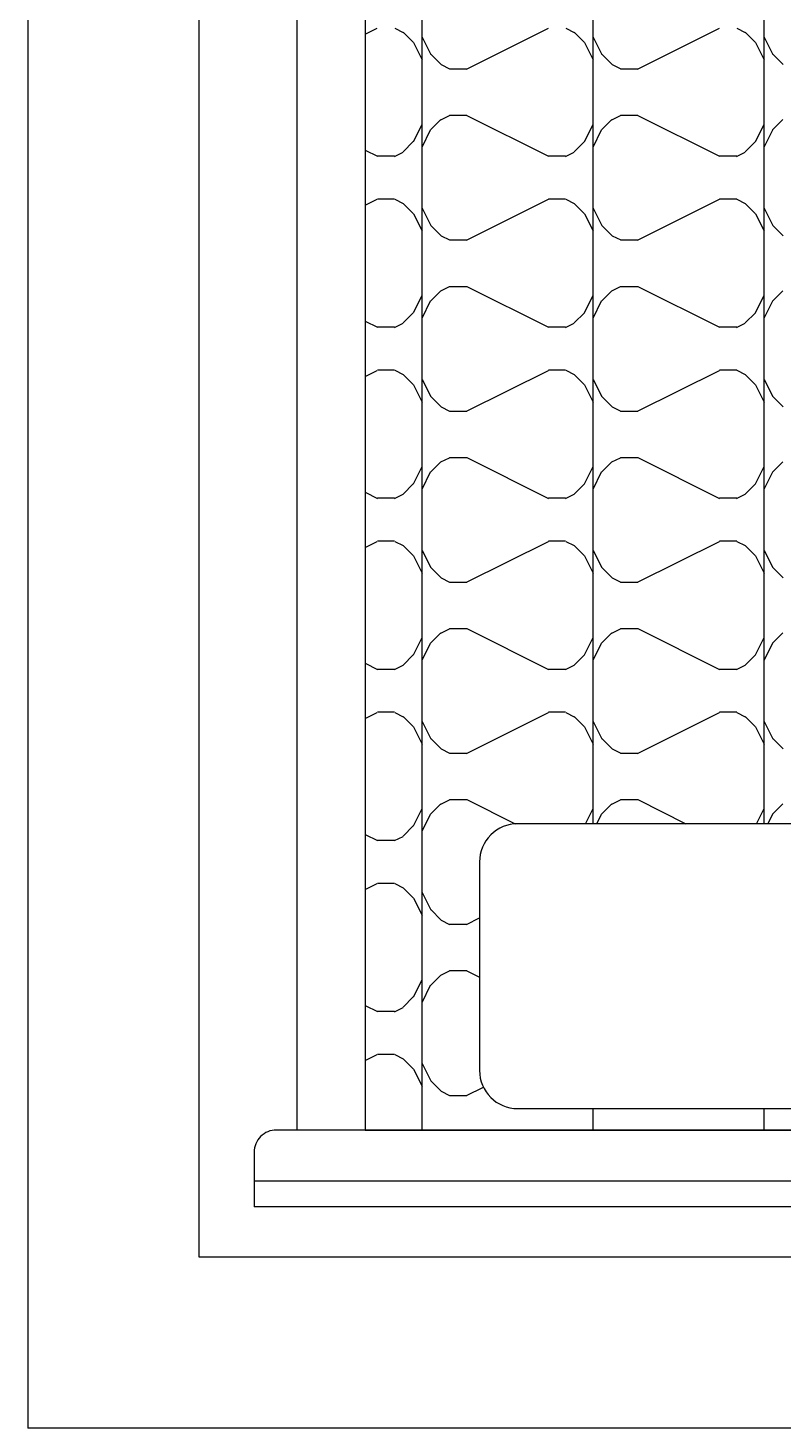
# Model space of a CAD drawing. Header units: millimetres. Extents: x 1143 to 39838, y 578 to 35727.
# Drawn here: x 8689 to 9572, y 12539 to 14176 of the extents above; entities that cross this region are included whole.
import ezdxf

# ---------------------------------------------------------------- set-up
doc = ezdxf.new("R2010")
doc.units = ezdxf.units.MM
for name, color, linetype in [('JJ', 8, 'Continuous'), ('PUB_WINDW', 7, 'Continuous'), ('WALL', 255, 'Continuous')]:
    doc.layers.add(name, color=color, linetype=linetype)
doc.styles.add('DIM_FONT', font='SIMPLEX', dxfattribs={"width": 0.8})
doc.styles.get("Standard").update_dxf_attribs({"font": 'arial.ttf'})

# ---------------------------------------------------------------- blocks, each defined once
blk = doc.blocks.new('A$C2EAD2DD6')
at = {"layer": 'JJ'}
for p, q in [((0, 0, -1600), (0, 1450, -1600)), ((63.9, 1450, -1600), (0, 1450, -1600)), ((30, 0, -1600), (30, 1450, -1600)), ((90, 26.1, -1600), (90, 1423.9, -1600)), ((1890, 1400, -1600), (90, 1400, -1600)), ((90, 1320, -1600), (90, 130, -1600)), ((1890, 1320, -1600), (90, 1320, -1600)), ((171.1, 1320, -1600), (178.1, 1305.9, -1600)), ((171.1, 1320, -1600), (178.1, 1305.9, -1600)), ((235.6, 1320, -1600), (228.4, 1305.7, -1600)), ((235.6, 1320, -1600), (228.4, 1305.7, -1600)), ((371.1, 1320, -1600), (378.1, 1305.9, -1600)), ((371.1, 1320, -1600), (378.1, 1305.9, -1600)), ((435.6, 1320, -1600), (428.4, 1305.7, -1600)), ((435.6, 1320, -1600), (428.4, 1305.7, -1600)), ((571.1, 1320, -1600), (578.1, 1305.9, -1600)), ((571.1, 1320, -1600), (578.1, 1305.9, -1600)), ((635.6, 1320, -1600), (628.4, 1305.7, -1600)), ((635.6, 1320, -1600), (628.4, 1305.7, -1600)), ((771.1, 1320, -1600), (778.1, 1305.9, -1600)), ((771.1, 1320, -1600), (778.1, 1305.9, -1600)), ((835.6, 1320, -1600), (828.4, 1305.7, -1600)), ((835.6, 1320, -1600), (828.4, 1305.7, -1600)), ((971.1, 1320, -1600), (978.1, 1305.9, -1600)), ((971.1, 1320, -1600), (978.1, 1305.9, -1600)), ((1035.6, 1320, -1600), (1028.4, 1305.7, -1600)), ((1035.6, 1320, -1600), (1028.4, 1305.7, -1600)), ((1171.1, 1320, -1600), (1178.1, 1305.9, -1600)), ((1171.1, 1320, -1600), (1178.1, 1305.9, -1600)), ((1235.6, 1320, -1600), (1228.4, 1305.7, -1600)), ((1235.6, 1320, -1600), (1228.4, 1305.7, -1600)), ((1371.1, 1320, -1600), (1378.1, 1305.9, -1600)), ((1371.1, 1320, -1600), (1378.1, 1305.9, -1600)), ((178.3, 1285.7, -1600), (178.3, 1305.8, -1600)), ((228.5, 1285.7, -1600), (228.5, 1305.8, -1600)), ((378.3, 1285.7, -1600), (378.3, 1305.8, -1600)), ((428.5, 1285.7, -1600), (428.5, 1305.8, -1600)), ((578.3, 1285.7, -1600), (578.3, 1305.8, -1600)), ((628.5, 1285.7, -1600), (628.5, 1305.8, -1600)), ((778.3, 1285.7, -1600), (778.3, 1305.8, -1600)), ((828.5, 1285.7, -1600), (828.5, 1305.8, -1600)), ((978.3, 1285.7, -1600), (978.3, 1305.8, -1600)), ((1028.5, 1285.7, -1600), (1028.5, 1305.8, -1600)), ((1178.3, 1285.7, -1600), (1178.3, 1305.8, -1600)), ((1228.5, 1285.7, -1600), (1228.5, 1305.8, -1600)), ((178.2, 1285.6, -1600), (173.2, 1275.6, -1600)), ((178.2, 1285.6, -1600), (173.2, 1275.6, -1600)), ((228.3, 1285.9, -1600), (233.3, 1275.8, -1600)), ((228.3, 1285.9, -1600), (233.3, 1275.8, -1600)), ((378.2, 1285.6, -1600), (373.2, 1275.6, -1600)), ((378.2, 1285.6, -1600), (373.2, 1275.6, -1600)), ((428.3, 1285.9, -1600), (433.3, 1275.8, -1600)), ((428.3, 1285.9, -1600), (433.3, 1275.8, -1600)), ((578.2, 1285.6, -1600), (573.2, 1275.6, -1600)), ((578.2, 1285.6, -1600), (573.2, 1275.6, -1600)), ((628.3, 1285.9, -1600), (633.3, 1275.8, -1600)), ((628.3, 1285.9, -1600), (633.3, 1275.8, -1600)), ((778.2, 1285.6, -1600), (773.2, 1275.6, -1600)), ((778.2, 1285.6, -1600), (773.2, 1275.6, -1600)), ((828.3, 1285.9, -1600), (833.3, 1275.8, -1600)), ((828.3, 1285.9, -1600), (833.3, 1275.8, -1600)), ((978.2, 1285.6, -1600), (973.2, 1275.6, -1600)), ((978.2, 1285.6, -1600), (973.2, 1275.6, -1600)), ((1028.3, 1285.9, -1600), (1033.3, 1275.8, -1600)), ((1028.3, 1285.9, -1600), (1033.3, 1275.8, -1600)), ((1178.2, 1285.6, -1600), (1173.2, 1275.6, -1600)), ((1178.2, 1285.6, -1600), (1173.2, 1275.6, -1600)), ((1228.3, 1285.9, -1600), (1233.3, 1275.8, -1600)), ((1228.3, 1285.9, -1600), (1233.3, 1275.8, -1600)), ((1378.2, 1285.6, -1600), (1373.2, 1275.6, -1600)), ((1378.2, 1285.6, -1600), (1373.2, 1275.6, -1600)), ((161.2, 1263.6, -1600), (141.1, 1253.6, -1600)), ((173.3, 1275.6, -1600), (161.2, 1263.6, -1600)), ((233.5, 1275.8, -1600), (245.5, 1263.8, -1600)), ((245.6, 1263.7, -1600), (265.7, 1253.6, -1600)), ((361.2, 1263.6, -1600), (341.1, 1253.6, -1600)), ((373.3, 1275.6, -1600), (361.2, 1263.6, -1600)), ((433.5, 1275.8, -1600), (445.5, 1263.8, -1600)), ((445.6, 1263.7, -1600), (465.7, 1253.6, -1600)), ((561.2, 1263.6, -1600), (541.1, 1253.6, -1600)), ((573.3, 1275.6, -1600), (561.2, 1263.6, -1600)), ((633.5, 1275.8, -1600), (645.5, 1263.8, -1600)), ((645.6, 1263.7, -1600), (665.7, 1253.6, -1600)), ((761.2, 1263.6, -1600), (741.1, 1253.6, -1600)), ((773.3, 1275.6, -1600), (761.2, 1263.6, -1600)), ((833.5, 1275.8, -1600), (845.5, 1263.8, -1600)), ((845.6, 1263.7, -1600), (865.7, 1253.6, -1600)), ((961.2, 1263.6, -1600), (941.1, 1253.6, -1600)), ((973.3, 1275.6, -1600), (961.2, 1263.6, -1600)), ((1033.5, 1275.8, -1600), (1045.5, 1263.8, -1600)), ((1045.6, 1263.7, -1600), (1065.7, 1253.6, -1600)), ((1161.2, 1263.6, -1600), (1141.1, 1253.6, -1600)), ((1173.3, 1275.6, -1600), (1161.2, 1263.6, -1600)), ((1233.5, 1275.8, -1600), (1245.5, 1263.8, -1600)), ((1245.6, 1263.7, -1600), (1265.7, 1253.6, -1600)), ((1361.2, 1263.6, -1600), (1341.1, 1253.6, -1600)), ((1373.3, 1275.6, -1600), (1361.2, 1263.6, -1600)), ((90, 1253.6, -1600), (176.7, 1253.6, -1600)), ((167.6, 1253.6, -1600), (147.5, 1243.5, -1600)), ((176.7, 1253.6, -1600), (176.8, 1253.6, -1600)), ((176.8, 1253.6, -1600), (376.9, 1253.6, -1600)), ((239.2, 1253.6, -1600), (259.3, 1243.6, -1600)), ((367.6, 1253.6, -1600), (347.5, 1243.5, -1600)), ((376.9, 1253.6, -1600), (377, 1253.6, -1600)), ((377, 1253.6, -1600), (577.1, 1253.6, -1600)), ((439.2, 1253.6, -1600), (459.3, 1243.6, -1600)), ((567.6, 1253.6, -1600), (547.5, 1243.5, -1600)), ((577.1, 1253.6, -1600), (577.2, 1253.6, -1600)), ((577.2, 1253.6, -1600), (777.3, 1253.6, -1600)), ((639.2, 1253.6, -1600), (659.3, 1243.6, -1600)), ((767.6, 1253.6, -1600), (747.5, 1243.5, -1600)), ((777.3, 1253.6, -1600), (977.4, 1253.6, -1600)), ((777.3, 1253.6, -1600), (777.3, 1253.6, -1600)), ((839.2, 1253.6, -1600), (859.3, 1243.6, -1600)), ((967.6, 1253.6, -1600), (947.5, 1243.5, -1600)), ((977.4, 1253.6, -1600), (977.5, 1253.6, -1600)), ((977.5, 1253.6, -1600), (1177.6, 1253.6, -1600)), ((1039.2, 1253.6, -1600), (1059.3, 1243.6, -1600)), ((1167.6, 1253.6, -1600), (1147.5, 1243.5, -1600)), ((1177.6, 1253.6, -1600), (1177.7, 1253.6, -1600)), ((1177.7, 1253.6, -1600), (1377.8, 1253.6, -1600)), ((1239.2, 1253.6, -1600), (1259.3, 1243.6, -1600)), ((1367.6, 1253.6, -1600), (1347.5, 1243.5, -1600)), ((1377.8, 1253.6, -1600), (1377.9, 1253.6, -1600)), ((1377.9, 1253.6, -1600), (1578, 1253.6, -1600)), ((135.5, 1231.4, -1600), (130.4, 1221.3, -1600)), ((135.5, 1231.4, -1600), (130.4, 1221.3, -1600)), ((147.6, 1243.5, -1600), (135.5, 1231.4, -1600)), ((259.1, 1243.7, -1600), (271.2, 1231.6, -1600)), ((271, 1231.6, -1600), (276, 1221.6, -1600)), ((271, 1231.6, -1600), (276, 1221.6, -1600)), ((335.5, 1231.4, -1600), (330.4, 1221.3, -1600)), ((335.5, 1231.4, -1600), (330.4, 1221.3, -1600)), ((347.6, 1243.5, -1600), (335.5, 1231.4, -1600)), ((459.1, 1243.7, -1600), (471.2, 1231.6, -1600)), ((471, 1231.6, -1600), (476, 1221.6, -1600)), ((471, 1231.6, -1600), (476, 1221.6, -1600)), ((535.5, 1231.4, -1600), (530.4, 1221.3, -1600)), ((535.5, 1231.4, -1600), (530.4, 1221.3, -1600)), ((547.6, 1243.5, -1600), (535.5, 1231.4, -1600)), ((659.1, 1243.7, -1600), (671.2, 1231.6, -1600)), ((671, 1231.6, -1600), (676, 1221.6, -1600)), ((671, 1231.6, -1600), (676, 1221.6, -1600)), ((735.5, 1231.4, -1600), (730.5, 1221.3, -1600)), ((735.5, 1231.4, -1600), (730.5, 1221.3, -1600)), ((747.6, 1243.5, -1600), (735.5, 1231.4, -1600)), ((859.1, 1243.7, -1600), (871.2, 1231.6, -1600)), ((871, 1231.6, -1600), (876, 1221.6, -1600)), ((871, 1231.6, -1600), (876, 1221.6, -1600)), ((935.5, 1231.4, -1600), (930.5, 1221.3, -1600)), ((935.5, 1231.4, -1600), (930.5, 1221.3, -1600)), ((947.6, 1243.5, -1600), (935.5, 1231.4, -1600)), ((1059.1, 1243.7, -1600), (1071.2, 1231.6, -1600)), ((1071, 1231.6, -1600), (1076, 1221.6, -1600)), ((1071, 1231.6, -1600), (1076, 1221.6, -1600)), ((1135.5, 1231.4, -1600), (1130.5, 1221.3, -1600)), ((1135.5, 1231.4, -1600), (1130.5, 1221.3, -1600)), ((1147.6, 1243.5, -1600), (1135.5, 1231.4, -1600)), ((1259.1, 1243.7, -1600), (1271.2, 1231.6, -1600)), ((1271, 1231.6, -1600), (1276, 1221.6, -1600)), ((1271, 1231.6, -1600), (1276, 1221.6, -1600)), ((1335.5, 1231.4, -1600), (1330.5, 1221.3, -1600)), ((1335.5, 1231.4, -1600), (1330.5, 1221.3, -1600)), ((1347.6, 1243.5, -1600), (1335.5, 1231.4, -1600)), ((130.5, 1221.4, -1600), (130.5, 1201.3, -1600)), ((276.3, 1221.4, -1600), (276.3, 1201.3, -1600)), ((330.5, 1221.4, -1600), (330.5, 1201.3, -1600)), ((476.3, 1221.4, -1600), (476.3, 1201.3, -1600)), ((530.5, 1221.4, -1600), (530.5, 1201.3, -1600)), ((676.3, 1221.4, -1600), (676.3, 1201.3, -1600)), ((730.5, 1221.4, -1600), (730.5, 1201.3, -1600)), ((876.3, 1221.4, -1600), (876.3, 1201.3, -1600)), ((930.5, 1221.4, -1600), (930.5, 1201.3, -1600)), ((1076.3, 1221.4, -1600), (1076.3, 1201.3, -1600)), ((1130.5, 1221.4, -1600), (1130.5, 1201.3, -1600)), ((1276.3, 1221.4, -1600), (1276.3, 1201.3, -1600)), ((1330.5, 1221.4, -1600), (1330.5, 1201.3, -1600)), ((130.3, 1201.5, -1600), (140.2, 1181.8, -1600)), ((130.3, 1201.5, -1600), (140.2, 1181.8, -1600)), ((276.2, 1201.3, -1600), (268.7, 1186.3, -1600)), ((276.2, 1201.3, -1600), (268.7, 1186.3, -1600)), ((330.3, 1201.5, -1600), (337.9, 1186.3, -1600)), ((330.3, 1201.5, -1600), (337.9, 1186.3, -1600)), ((476.2, 1201.3, -1600), (447.9, 1144.8, -1600)), ((476.2, 1201.3, -1600), (447.9, 1144.8, -1600)), ((530.3, 1201.5, -1600), (578.1, 1105.9, -1600)), ((530.3, 1201.5, -1600), (578.1, 1105.9, -1600)), ((676.2, 1201.3, -1600), (628.4, 1105.7, -1600)), ((676.2, 1201.3, -1600), (628.4, 1105.7, -1600)), ((730.3, 1201.5, -1600), (778.1, 1105.9, -1600)), ((730.3, 1201.5, -1600), (778.1, 1105.9, -1600)), ((876.2, 1201.3, -1600), (828.4, 1105.7, -1600)), ((876.2, 1201.3, -1600), (828.4, 1105.7, -1600)), ((930.3, 1201.5, -1600), (978.1, 1105.9, -1600)), ((930.3, 1201.5, -1600), (978.1, 1105.9, -1600)), ((1076.2, 1201.3, -1600), (1028.4, 1105.7, -1600)), ((1076.2, 1201.3, -1600), (1028.4, 1105.7, -1600)), ((1130.3, 1201.5, -1600), (1178.1, 1105.9, -1600)), ((1130.3, 1201.5, -1600), (1178.1, 1105.9, -1600)), ((1276.2, 1201.3, -1600), (1228.4, 1105.7, -1600)), ((1276.2, 1201.3, -1600), (1228.4, 1105.7, -1600)), ((1330.3, 1201.5, -1600), (1378.1, 1105.9, -1600)), ((1330.3, 1201.5, -1600), (1378.1, 1105.9, -1600)), ((403.5, 1186.3, -1600), (159.7, 1186.3, -1600)), ((115.1, 1141.8, -1600), (115.1, 311.3, -1600)), ((448, 311.3, -1600), (448, 1141.8, -1600)), ((578.3, 1085.7, -1600), (578.3, 1105.8, -1600)), ((628.5, 1085.7, -1600), (628.5, 1105.8, -1600)), ((778.3, 1085.7, -1600), (778.3, 1105.8, -1600)), ((828.5, 1085.7, -1600), (828.5, 1105.8, -1600)), ((978.3, 1085.7, -1600), (978.3, 1105.8, -1600)), ((1028.5, 1085.7, -1600), (1028.5, 1105.8, -1600)), ((1178.3, 1085.7, -1600), (1178.3, 1105.8, -1600)), ((1228.5, 1085.7, -1600), (1228.5, 1105.8, -1600)), ((578.2, 1085.6, -1600), (573.2, 1075.6, -1600)), ((578.2, 1085.6, -1600), (573.2, 1075.6, -1600)), ((628.3, 1085.9, -1600), (633.3, 1075.8, -1600)), ((628.3, 1085.9, -1600), (633.3, 1075.8, -1600)), ((778.2, 1085.6, -1600), (773.2, 1075.6, -1600)), ((778.2, 1085.6, -1600), (773.2, 1075.6, -1600)), ((828.3, 1085.9, -1600), (833.3, 1075.8, -1600)), ((828.3, 1085.9, -1600), (833.3, 1075.8, -1600)), ((978.2, 1085.6, -1600), (973.2, 1075.6, -1600)), ((978.2, 1085.6, -1600), (973.2, 1075.6, -1600)), ((1028.3, 1085.9, -1600), (1033.3, 1075.8, -1600)), ((1028.3, 1085.9, -1600), (1033.3, 1075.8, -1600)), ((1178.2, 1085.6, -1600), (1173.2, 1075.6, -1600)), ((1178.2, 1085.6, -1600), (1173.2, 1075.6, -1600)), ((1228.3, 1085.9, -1600), (1233.3, 1075.8, -1600)), ((1228.3, 1085.9, -1600), (1233.3, 1075.8, -1600)), ((1378.2, 1085.6, -1600), (1373.2, 1075.6, -1600)), ((1378.2, 1085.6, -1600), (1373.2, 1075.6, -1600)), ((573.3, 1075.6, -1600), (561.2, 1063.6, -1600)), ((633.5, 1075.8, -1600), (645.5, 1063.8, -1600)), ((773.3, 1075.6, -1600), (761.2, 1063.6, -1600)), ((833.5, 1075.8, -1600), (845.5, 1063.8, -1600)), ((973.3, 1075.6, -1600), (961.2, 1063.6, -1600)), ((1033.5, 1075.8, -1600), (1045.5, 1063.8, -1600)), ((1173.3, 1075.6, -1600), (1161.2, 1063.6, -1600)), ((1233.5, 1075.8, -1600), (1245.5, 1063.8, -1600)), ((1373.3, 1075.6, -1600), (1361.2, 1063.6, -1600)), ((90, 1053.6, -1600), (115.1, 1053.6, -1600)), ((448, 1062.5, -1600), (465.7, 1053.6, -1600)), ((448, 1053.6, -1600), (577.1, 1053.6, -1600)), ((448, 1049.2, -1600), (459.3, 1043.6, -1600)), ((561.2, 1063.6, -1600), (541.1, 1053.6, -1600)), ((567.6, 1053.6, -1600), (547.5, 1043.5, -1600)), ((577.1, 1053.6, -1600), (577.2, 1053.6, -1600)), ((577.2, 1053.6, -1600), (777.3, 1053.6, -1600)), ((639.2, 1053.6, -1600), (659.3, 1043.6, -1600)), ((645.6, 1063.7, -1600), (665.7, 1053.6, -1600)), ((761.2, 1063.6, -1600), (741.1, 1053.6, -1600)), ((767.6, 1053.6, -1600), (747.5, 1043.5, -1600)), ((777.3, 1053.6, -1600), (977.4, 1053.6, -1600)), ((777.3, 1053.6, -1600), (777.3, 1053.6, -1600)), ((839.2, 1053.6, -1600), (859.3, 1043.6, -1600)), ((845.6, 1063.7, -1600), (865.7, 1053.6, -1600)), ((961.2, 1063.6, -1600), (941.1, 1053.6, -1600)), ((967.6, 1053.6, -1600), (947.5, 1043.5, -1600)), ((977.4, 1053.6, -1600), (977.5, 1053.6, -1600)), ((977.5, 1053.6, -1600), (1177.6, 1053.6, -1600)), ((1039.2, 1053.6, -1600), (1059.3, 1043.6, -1600)), ((1045.6, 1063.7, -1600), (1065.7, 1053.6, -1600)), ((1161.2, 1063.6, -1600), (1141.1, 1053.6, -1600)), ((1167.6, 1053.6, -1600), (1147.5, 1043.5, -1600)), ((1177.6, 1053.6, -1600), (1177.7, 1053.6, -1600)), ((1177.7, 1053.6, -1600), (1377.8, 1053.6, -1600)), ((1239.2, 1053.6, -1600), (1259.3, 1043.6, -1600)), ((1245.6, 1063.7, -1600), (1265.7, 1053.6, -1600)), ((1361.2, 1063.6, -1600), (1341.1, 1053.6, -1600)), ((1367.6, 1053.6, -1600), (1347.5, 1043.5, -1600)), ((1377.8, 1053.6, -1600), (1377.9, 1053.6, -1600)), ((1377.9, 1053.6, -1600), (1578, 1053.6, -1600)), ((459.1, 1043.7, -1600), (471.2, 1031.6, -1600)), ((471, 1031.6, -1600), (476, 1021.6, -1600)), ((471, 1031.6, -1600), (476, 1021.6, -1600)), ((535.5, 1031.4, -1600), (530.4, 1021.3, -1600)), ((535.5, 1031.4, -1600), (530.4, 1021.3, -1600)), ((547.6, 1043.5, -1600), (535.5, 1031.4, -1600)), ((659.1, 1043.7, -1600), (671.2, 1031.6, -1600)), ((671, 1031.6, -1600), (676, 1021.6, -1600)), ((671, 1031.6, -1600), (676, 1021.6, -1600)), ((735.5, 1031.4, -1600), (730.5, 1021.3, -1600)), ((735.5, 1031.4, -1600), (730.5, 1021.3, -1600)), ((747.6, 1043.5, -1600), (735.5, 1031.4, -1600)), ((859.1, 1043.7, -1600), (871.2, 1031.6, -1600)), ((871, 1031.6, -1600), (876, 1021.6, -1600)), ((871, 1031.6, -1600), (876, 1021.6, -1600)), ((935.5, 1031.4, -1600), (930.5, 1021.3, -1600)), ((935.5, 1031.4, -1600), (930.5, 1021.3, -1600)), ((947.6, 1043.5, -1600), (935.5, 1031.4, -1600)), ((1059.1, 1043.7, -1600), (1071.2, 1031.6, -1600)), ((1071, 1031.6, -1600), (1076, 1021.6, -1600)), ((1071, 1031.6, -1600), (1076, 1021.6, -1600)), ((1135.5, 1031.4, -1600), (1130.5, 1021.3, -1600)), ((1135.5, 1031.4, -1600), (1130.5, 1021.3, -1600)), ((1147.6, 1043.5, -1600), (1135.5, 1031.4, -1600)), ((1259.1, 1043.7, -1600), (1271.2, 1031.6, -1600)), ((1271, 1031.6, -1600), (1276, 1021.6, -1600)), ((1271, 1031.6, -1600), (1276, 1021.6, -1600)), ((1335.5, 1031.4, -1600), (1330.5, 1021.3, -1600)), ((1335.5, 1031.4, -1600), (1330.5, 1021.3, -1600)), ((1347.6, 1043.5, -1600), (1335.5, 1031.4, -1600)), ((476.3, 1021.4, -1600), (476.3, 1001.3, -1600)), ((530.5, 1021.4, -1600), (530.5, 1001.3, -1600)), ((676.3, 1021.4, -1600), (676.3, 1001.3, -1600)), ((730.5, 1021.4, -1600), (730.5, 1001.3, -1600)), ((876.3, 1021.4, -1600), (876.3, 1001.3, -1600)), ((930.5, 1021.4, -1600), (930.5, 1001.3, -1600)), ((1076.3, 1021.4, -1600), (1076.3, 1001.3, -1600)), ((1130.5, 1021.4, -1600), (1130.5, 1001.3, -1600)), ((1276.3, 1021.4, -1600), (1276.3, 1001.3, -1600)), ((1330.5, 1021.4, -1600), (1330.5, 1001.3, -1600)), ((476.2, 1001.3, -1600), (448, 945, -1600)), ((476.2, 1001.3, -1600), (448, 945, -1600)), ((530.3, 1001.5, -1600), (578.1, 905.9, -1600)), ((530.3, 1001.5, -1600), (578.1, 905.9, -1600)), ((676.2, 1001.3, -1600), (628.4, 905.7, -1600)), ((676.2, 1001.3, -1600), (628.4, 905.7, -1600)), ((730.3, 1001.5, -1600), (778.1, 905.9, -1600)), ((730.3, 1001.5, -1600), (778.1, 905.9, -1600)), ((876.2, 1001.3, -1600), (828.4, 905.7, -1600)), ((876.2, 1001.3, -1600), (828.4, 905.7, -1600)), ((930.3, 1001.5, -1600), (978.1, 905.9, -1600)), ((930.3, 1001.5, -1600), (978.1, 905.9, -1600)), ((1076.2, 1001.3, -1600), (1028.4, 905.7, -1600)), ((1076.2, 1001.3, -1600), (1028.4, 905.7, -1600)), ((1130.3, 1001.5, -1600), (1178.1, 905.9, -1600)), ((1130.3, 1001.5, -1600), (1178.1, 905.9, -1600)), ((1276.2, 1001.3, -1600), (1228.4, 905.7, -1600)), ((1276.2, 1001.3, -1600), (1228.4, 905.7, -1600)), ((1330.3, 1001.5, -1600), (1378.1, 905.9, -1600)), ((1330.3, 1001.5, -1600), (1378.1, 905.9, -1600)), ((578.3, 885.7, -1600), (578.3, 905.8, -1600)), ((628.5, 885.7, -1600), (628.5, 905.8, -1600)), ((778.3, 885.7, -1600), (778.3, 905.8, -1600)), ((828.5, 885.7, -1600), (828.5, 905.8, -1600)), ((978.3, 885.7, -1600), (978.3, 905.8, -1600)), ((1028.5, 885.7, -1600), (1028.5, 905.8, -1600)), ((1178.3, 885.7, -1600), (1178.3, 905.8, -1600)), ((1228.5, 885.7, -1600), (1228.5, 905.8, -1600)), ((578.2, 885.6, -1600), (573.2, 875.6, -1600)), ((578.2, 885.6, -1600), (573.2, 875.6, -1600)), ((628.3, 885.9, -1600), (633.3, 875.8, -1600)), ((628.3, 885.9, -1600), (633.3, 875.8, -1600)), ((778.2, 885.6, -1600), (773.2, 875.6, -1600)), ((778.2, 885.6, -1600), (773.2, 875.6, -1600)), ((828.3, 885.9, -1600), (833.3, 875.8, -1600)), ((828.3, 885.9, -1600), (833.3, 875.8, -1600)), ((978.2, 885.6, -1600), (973.2, 875.6, -1600)), ((978.2, 885.6, -1600), (973.2, 875.6, -1600)), ((1028.3, 885.9, -1600), (1033.3, 875.8, -1600)), ((1028.3, 885.9, -1600), (1033.3, 875.8, -1600)), ((1178.2, 885.6, -1600), (1173.2, 875.6, -1600)), ((1178.2, 885.6, -1600), (1173.2, 875.6, -1600)), ((1228.3, 885.9, -1600), (1233.3, 875.8, -1600)), ((1228.3, 885.9, -1600), (1233.3, 875.8, -1600)), ((1378.2, 885.6, -1600), (1373.2, 875.6, -1600)), ((1378.2, 885.6, -1600), (1373.2, 875.6, -1600)), ((573.3, 875.6, -1600), (561.2, 863.6, -1600)), ((633.5, 875.8, -1600), (645.5, 863.8, -1600)), ((773.3, 875.6, -1600), (761.2, 863.6, -1600)), ((833.5, 875.8, -1600), (845.5, 863.8, -1600)), ((973.3, 875.6, -1600), (961.2, 863.6, -1600)), ((1033.5, 875.8, -1600), (1045.5, 863.8, -1600)), ((1173.3, 875.6, -1600), (1161.2, 863.6, -1600)), ((1233.5, 875.8, -1600), (1245.5, 863.8, -1600)), ((1373.3, 875.6, -1600), (1361.2, 863.6, -1600)), ((90, 853.6, -1600), (115.1, 853.6, -1600)), ((448, 862.5, -1600), (465.7, 853.6, -1600)), ((448, 853.6, -1600), (577.1, 853.6, -1600)), ((561.2, 863.6, -1600), (541.1, 853.6, -1600)), ((567.6, 853.6, -1600), (547.5, 843.5, -1600)), ((577.1, 853.6, -1600), (577.2, 853.6, -1600)), ((577.2, 853.6, -1600), (777.3, 853.6, -1600)), ((639.2, 853.6, -1600), (659.3, 843.6, -1600)), ((645.6, 863.7, -1600), (665.7, 853.6, -1600)), ((761.2, 863.6, -1600), (741.1, 853.6, -1600)), ((767.6, 853.6, -1600), (747.5, 843.5, -1600)), ((777.3, 853.6, -1600), (977.4, 853.6, -1600)), ((777.3, 853.6, -1600), (777.3, 853.6, -1600)), ((839.2, 853.6, -1600), (859.3, 843.6, -1600)), ((845.6, 863.7, -1600), (865.7, 853.6, -1600)), ((961.2, 863.6, -1600), (941.1, 853.6, -1600)), ((967.6, 853.6, -1600), (947.5, 843.5, -1600)), ((977.4, 853.6, -1600), (977.5, 853.6, -1600)), ((977.5, 853.6, -1600), (1177.6, 853.6, -1600)), ((1039.2, 853.6, -1600), (1059.3, 843.6, -1600)), ((1045.6, 863.7, -1600), (1065.7, 853.6, -1600)), ((1161.2, 863.6, -1600), (1141.1, 853.6, -1600)), ((1167.6, 853.6, -1600), (1147.5, 843.5, -1600)), ((1177.6, 853.6, -1600), (1177.7, 853.6, -1600)), ((1177.7, 853.6, -1600), (1377.8, 853.6, -1600)), ((1239.2, 853.6, -1600), (1259.3, 843.6, -1600)), ((1245.6, 863.7, -1600), (1265.7, 853.6, -1600)), ((1361.2, 863.6, -1600), (1341.1, 853.6, -1600)), ((1367.6, 853.6, -1600), (1347.5, 843.5, -1600)), ((1377.8, 853.6, -1600), (1377.9, 853.6, -1600)), ((1377.9, 853.6, -1600), (1578, 853.6, -1600)), ((448, 849.2, -1600), (459.3, 843.6, -1600)), ((459.1, 843.7, -1600), (471.2, 831.6, -1600)), ((547.6, 843.5, -1600), (535.5, 831.4, -1600)), ((659.1, 843.7, -1600), (671.2, 831.6, -1600)), ((747.6, 843.5, -1600), (735.5, 831.4, -1600)), ((859.1, 843.7, -1600), (871.2, 831.6, -1600)), ((947.6, 843.5, -1600), (935.5, 831.4, -1600)), ((1059.1, 843.7, -1600), (1071.2, 831.6, -1600)), ((1147.6, 843.5, -1600), (1135.5, 831.4, -1600)), ((1259.1, 843.7, -1600), (1271.2, 831.6, -1600)), ((1347.6, 843.5, -1600), (1335.5, 831.4, -1600))]:
    blk.add_line(p, q, dxfattribs=at)
for centre, radius, start, end in [((63.9, 1423.9, -1600), 26.1, 360, 90), ((159.7, 1141.8, -1600), 44.6, 90, 180), ((403.5, 1141.8, -1600), 44.6, 360, 90)]:
    blk.add_arc(centre, radius, start, end, dxfattribs=at)
at = {"style": 'DIM_FONT', "width": 0.8, "flags": 9}
for tag in ['XSIZE', 'YSIZE']:
    blk.add_attdef(tag, (0, 1450, -1600), '', height=0.5, rotation=315, dxfattribs=at)
blk = doc.blocks.new('1T4F81聚福元')
at = {"layer": 'WALL'}
for p, q in [((-16500, -13600), (-16500, -16900)), ((-16300, -13600), (-16300, -16700)), ((-16300, -16700), (-14185, -16699.9)), ((-16300, -16700), (-16200, -16700)), ((-15600, -16900), (-16500, -16900))]:
    blk.add_line(p, q, dxfattribs=at)
at = {"layer": 'JJ', "rotation": 89.99999999976771}
blk.add_blockref('A$C2EAD2DD6', (-14785.6, -16641.6), dxfattribs=at)
at = {"style": 'DIM_FONT', "oblique": -180, "text_generation_flag": 4, "width": 0.8, "flags": 9}
for tag, p, rotation in [('XSIZE', (1326.3, -15051.1), 135), ('YSIZE', (1326.3, -15051.1), 135), ('XSIZE', (3900.1, -18100), 45), ('YSIZE', (3900.1, -18100), 45)]:
    blk.add_attdef(tag, p, '', height=0.5, rotation=rotation, dxfattribs=at)
at = {"layer": 'JJ', "oblique": -180, "text_generation_flag": 4, "width": 0.8, "flags": 9}
for p in [(1764.7, -14093.6), (2339, -19893.8)]:
    blk.add_attdef('XSIZE', p, '', height=0.441, dxfattribs=at)
blk.add_attdef('XSIZE', (-13521.8, -18540), '', height=0.441, rotation=90, dxfattribs=at)

msp = doc.modelspace()

# ---------------------------------------------------------------- block references
at = {"layer": 'PUB_WINDW'}
msp.add_blockref('1T4F81聚福元', (25189.3, 29439.1), dxfattribs=at)

doc.saveas('drawing.dxf')
